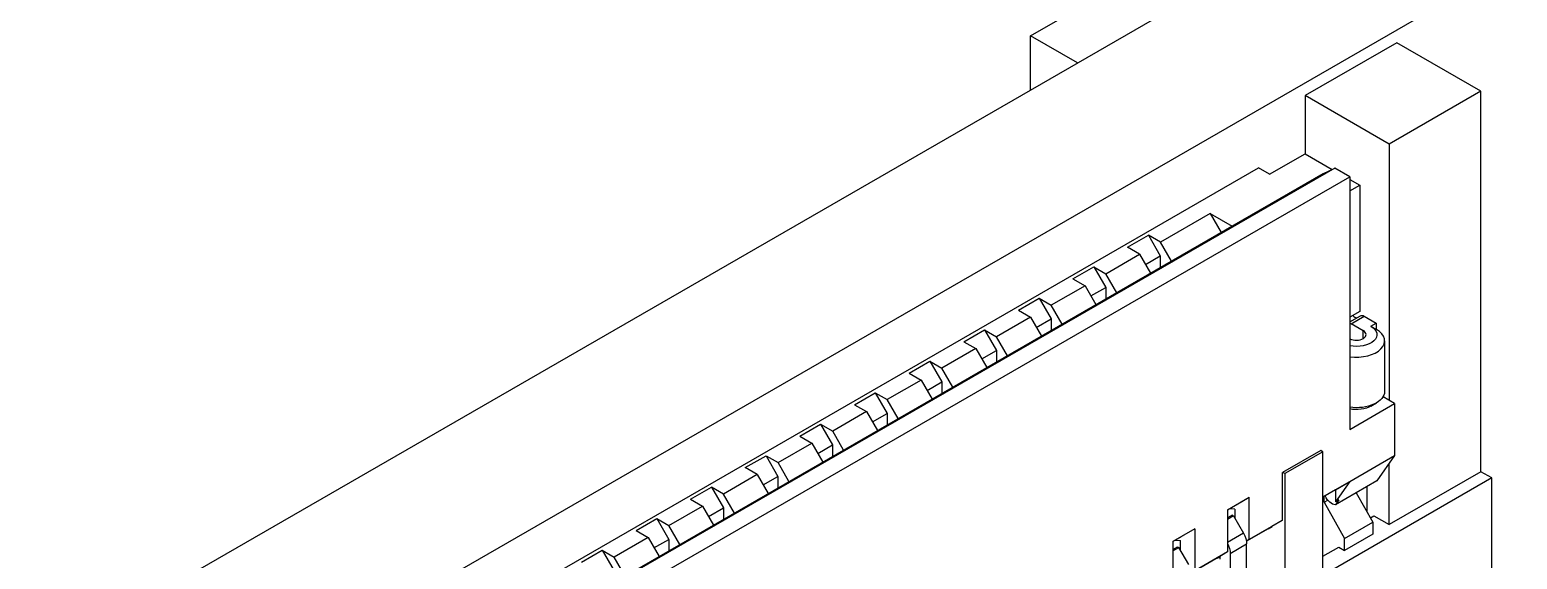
# Model space of a CAD drawing. Header units: millimetres. Extents: x 33 to 453, y 25 to 322.
# Drawn here: x 369.95 to 379.58, y 159.75 to 163.17 of the extents above; entities that cross this region are included whole.
import ezdxf

# ---------------------------------------------------------------- set-up
doc = ezdxf.new("R2010")
doc.units = ezdxf.units.MM
doc.layers.add('可见', color=7, linetype='Continuous')

msp = doc.modelspace()

# ---------------------------------------------------------------- linework, layer by layer
at = {"layer": '可见', "extrusion": (-1e-16, -0.817547, -0.575862)}
for p, q in [((407.9821, 180.9482), (363.0101, 155.0506)), ((387.2339, 168.0229), (363.8586, 154.562)), ((376.4324, 163.1305), (380.4685, 165.4547)), ((376.7367, 162.9553), (376.4324, 163.1305)), ((376.4324, 162.78), (376.4324, 163.1305)), ((378.8033, 163.0866), (378.2093, 162.7446)), ((379.3478, 162.7731), (378.8033, 163.0866)), ((378.7538, 162.431), (378.2093, 162.7446)), ((378.2093, 162.7446), (378.2093, 162.3686)), ((379.3478, 162.7731), (378.7538, 162.431)), ((379.3478, 160.3123), (379.3478, 162.7731)), ((378.7538, 162.431), (378.7538, 160.773)), ((377.9795, 162.2362), (378.2093, 162.3686)), ((378.2093, 162.3686), (378.3851, 162.2673)), ((368.9757, 157.1327), (377.9088, 162.2769)), ((378.3249, 162.2382), (369.4578, 157.132)), ((378.4018, 162.2754), (369.5347, 157.1692)), ((377.9795, 162.2362), (377.9088, 162.2769)), ((378.3249, 162.2382), (378.4018, 162.2754)), ((378.4992, 162.2193), (378.4018, 162.2754)), ((369.632, 157.1131), (378.4992, 162.2193)), ((378.4992, 162.2193), (378.4992, 160.5858)), ((378.4992, 162.2017), (378.5629, 162.165)), ((378.4992, 162.1283), (378.5629, 162.165)), ((378.5629, 162.165), (378.5629, 161.3474)), ((377.5947, 161.9814), (377.273, 161.7961)), ((377.5947, 161.9814), (377.7368, 161.8996)), ((377.5947, 161.9814), (377.6656, 161.8586)), ((377.0609, 161.7635), (377.1952, 161.8409)), ((377.1387, 161.7187), (377.0609, 161.7635)), ((377.273, 161.7961), (377.1952, 161.8409)), ((377.1952, 161.8409), (377.2724, 161.7072)), ((377.3439, 161.6733), (377.273, 161.7961)), ((376.9195, 161.5925), (377.1387, 161.7187)), ((377.1387, 161.7187), (377.2095, 161.596)), ((377.177, 161.6523), (377.2724, 161.7072)), ((377.2724, 161.7072), (377.2724, 161.6322)), ((376.7073, 161.5599), (376.8417, 161.6373)), ((376.8417, 161.6373), (376.9195, 161.5925)), ((376.8417, 161.6373), (376.9189, 161.5036)), ((376.9903, 161.4697), (376.9195, 161.5925)), ((376.7851, 161.5151), (376.5659, 161.3889)), ((376.7073, 161.5599), (376.7851, 161.5151)), ((376.7851, 161.5151), (376.856, 161.3924)), ((376.8235, 161.4487), (376.9189, 161.5036)), ((376.9189, 161.5036), (376.9189, 161.4286)), ((376.3538, 161.3563), (376.4881, 161.4337)), ((376.4881, 161.4337), (376.5659, 161.3889)), ((376.4881, 161.4337), (376.5653, 161.3)), ((376.6368, 161.2661), (376.5659, 161.3889)), ((376.4316, 161.3115), (376.2123, 161.1853)), ((376.3538, 161.3563), (376.4316, 161.3115)), ((376.4316, 161.3115), (376.5024, 161.1888)), ((376.4699, 161.2451), (376.5653, 161.3)), ((376.5653, 161.3), (376.5653, 161.225)), ((378.5629, 161.3474), (378.4992, 161.3107)), ((378.4992, 161.2814), (378.5673, 161.3207)), ((378.5074, 161.2694), (378.5923, 161.3183)), ((378.5923, 161.3183), (378.6707, 161.2731)), ((376.0002, 161.1527), (376.1346, 161.2301)), ((376.1346, 161.2301), (376.2123, 161.1853)), ((376.1346, 161.2301), (376.2118, 161.0964)), ((376.2832, 161.0625), (376.2123, 161.1853)), ((378.5859, 161.2242), (378.5074, 161.2694)), ((378.5859, 161.1733), (378.5859, 161.2242)), ((378.6354, 161.2527), (378.6707, 161.2731)), ((378.6357, 161.2525), (378.6712, 161.2319)), ((378.6707, 161.2731), (378.6707, 161.2322)), ((376.078, 161.1079), (375.8588, 160.9817)), ((376.0002, 161.1527), (376.078, 161.1079)), ((376.078, 161.1079), (376.1489, 160.9852)), ((376.1164, 161.0415), (376.2118, 161.0964)), ((376.2118, 161.0964), (376.2118, 161.0214)), ((378.7242, 161.1579), (378.7242, 160.8309)), ((375.6467, 160.9491), (375.781, 161.0265)), ((375.781, 161.0265), (375.8588, 160.9817)), ((375.781, 161.0265), (375.8582, 160.8928)), ((375.7244, 160.9043), (375.5052, 160.7781)), ((375.6467, 160.9491), (375.7244, 160.9043)), ((375.7244, 160.9043), (375.7953, 160.7816)), ((375.7628, 160.8379), (375.8582, 160.8928)), ((375.8582, 160.8928), (375.8582, 160.8178)), ((375.9297, 160.8589), (375.8588, 160.9817)), ((375.2931, 160.7455), (375.4275, 160.8229)), ((375.4275, 160.8229), (375.5052, 160.7781)), ((375.4275, 160.8229), (375.5046, 160.6892)), ((378.7891, 160.7527), (378.7139, 160.7961)), ((375.3709, 160.7007), (375.1517, 160.5745)), ((375.2931, 160.7455), (375.3709, 160.7007)), ((375.3709, 160.7007), (375.4418, 160.578)), ((375.5761, 160.6553), (375.5052, 160.7781)), ((378.4992, 160.5858), (378.7891, 160.7527)), ((378.6357, 160.7363), (378.6712, 160.7569)), ((378.7891, 160.7527), (378.7891, 160.416)), ((374.9396, 160.5419), (375.0739, 160.6193)), ((375.0739, 160.6193), (375.1517, 160.5745)), ((375.0739, 160.6193), (375.1511, 160.4856)), ((375.4093, 160.6343), (375.5046, 160.6892)), ((375.5046, 160.6892), (375.5046, 160.6142)), ((378.7892, 160.6038), (378.7891, 160.6036)), ((378.7891, 160.6037), (378.7892, 160.6038)), ((374.9396, 160.5419), (375.0173, 160.4972)), ((375.2226, 160.4517), (375.1517, 160.5745)), ((374.586, 160.3383), (374.7204, 160.4157)), ((374.7204, 160.4157), (374.7981, 160.3709)), ((374.7204, 160.4157), (374.7975, 160.282)), ((374.7981, 160.3709), (375.0173, 160.4972)), ((375.0173, 160.4972), (375.0882, 160.3744)), ((375.0557, 160.4307), (375.1511, 160.4856)), ((375.1511, 160.4856), (375.1511, 160.4106)), ((378.3107, 160.4499), (378.0643, 160.308)), ((378.3249, 160.4417), (378.0785, 160.2998)), ((378.3249, 160.4417), (378.3107, 160.4499)), ((378.3249, 159.6419), (378.3249, 160.4417)), ((378.4992, 160.249), (378.7891, 160.416)), ((378.7891, 160.416), (378.6742, 160.2527)), ((374.6638, 160.2936), (374.586, 160.3383)), ((374.869, 160.2481), (374.7981, 160.3709)), ((378.7538, 159.9703), (378.7538, 160.3659)), ((379.3478, 160.3123), (378.7538, 159.9703)), ((379.4185, 160.2716), (379.3478, 160.3123)), ((374.6638, 160.2936), (374.4446, 160.1673)), ((374.6638, 160.2936), (374.7347, 160.1708)), ((374.7022, 160.2271), (374.7975, 160.282)), ((374.7975, 160.282), (374.7975, 160.207)), ((378.0607, 160.2688), (378.0643, 160.2709)), ((378.0643, 160.2709), (378.0607, 160.2688)), ((378.0607, 160.2688), (378.0607, 159.9966)), ((378.0643, 160.2709), (378.0643, 160.308)), ((378.0785, 160.2998), (378.0643, 160.308)), ((378.0785, 160.2998), (378.0785, 159.5)), ((379.4185, 160.2716), (378.3249, 159.6419)), ((378.3249, 160.1487), (378.4992, 160.249)), ((378.6742, 160.2527), (378.4055, 160.0979)), ((378.4062, 160.194), (378.4992, 160.249)), ((378.4992, 160.249), (378.4062, 160.1169)), ((379.4185, 159.1679), (379.4185, 160.2716)), ((374.2324, 160.1347), (374.3668, 160.2121)), ((374.2324, 160.1347), (374.3102, 160.09)), ((374.4446, 160.1673), (374.3668, 160.2121)), ((374.3668, 160.2121), (374.444, 160.0784)), ((374.5155, 160.0445), (374.4446, 160.1673)), ((377.7072, 160.0652), (377.8486, 160.1467)), ((377.7638, 160.0974), (377.8486, 160.1467)), ((377.8486, 159.8744), (377.8486, 160.1467)), ((378.4062, 160.194), (378.3249, 160.1472)), ((378.3325, 160.1142), (378.332, 160.1512)), ((378.3325, 160.1142), (378.3565, 160.128)), ((378.4274, 160.1292), (378.4055, 160.0979)), ((378.4062, 160.194), (378.4062, 160.1169)), ((378.4274, 160.1292), (378.4062, 160.1169)), ((378.5411, 160.1761), (378.6477, 159.9869)), ((378.6088, 160.2151), (378.6088, 160.0559)), ((374.091, 159.9637), (374.3102, 160.09)), ((374.3102, 160.09), (374.3811, 159.9672)), ((374.3486, 160.0235), (374.444, 160.0784)), ((374.444, 160.0784), (374.444, 160.0034)), ((377.7072, 160.0648), (377.7638, 160.0974)), ((377.7072, 160.0652), (377.7072, 159.793)), ((377.738, 160.0307), (377.7072, 160.013)), ((377.746, 160.0261), (377.7072, 160.0038)), ((377.7557, 160.0708), (377.7197, 160.0721)), ((377.746, 160.0261), (377.738, 160.0307)), ((377.746, 160.0261), (377.8103, 159.9147)), ((377.7557, 160.0708), (377.7557, 160.0093)), ((378.3325, 160.1142), (378.4639, 159.881)), ((378.6323, 160.0143), (378.6548, 160.0273)), ((378.6548, 160.0273), (378.7538, 159.9703)), ((373.8789, 159.9311), (374.0132, 160.0085)), ((373.8789, 159.9311), (373.9567, 159.8864)), ((374.0132, 160.0085), (374.091, 159.9637)), ((374.0132, 160.0085), (374.0904, 159.8748)), ((374.1619, 159.8409), (374.091, 159.9637)), ((377.4951, 159.9431), (377.3536, 159.8616)), ((377.4951, 159.9431), (377.4102, 159.8938)), ((377.4951, 159.9431), (377.4951, 159.6708)), ((377.9713, 159.9436), (377.8296, 159.862)), ((378.0607, 159.9966), (377.8486, 159.8744)), ((377.9713, 159.9436), (377.9971, 159.9588)), ((378.0607, 159.9966), (377.9936, 159.9568)), ((377.9936, 159.9568), (377.9971, 159.9588)), ((378.4639, 159.881), (378.6477, 159.9869)), ((378.6477, 159.9869), (378.6477, 159.9092)), ((373.9567, 159.8864), (373.7375, 159.7601)), ((373.9567, 159.8864), (374.0276, 159.7636)), ((373.995, 159.8199), (374.0904, 159.8748)), ((374.0904, 159.8748), (374.0904, 159.7998)), ((377.3536, 159.8612), (377.4102, 159.8938)), ((377.3536, 159.8616), (377.3536, 159.5894)), ((377.3662, 159.8685), (377.4021, 159.8672)), ((377.4021, 159.8057), (377.4021, 159.8672)), ((377.8103, 159.9147), (377.7072, 159.8553)), ((377.725, 159.7839), (377.831, 159.8449)), ((377.8486, 159.8744), (377.8294, 159.8631)), ((377.831, 159.684), (377.831, 159.8449)), ((378.6477, 159.9092), (378.4639, 159.8033)), ((378.4639, 159.8033), (378.4639, 159.881)), ((373.5253, 159.7276), (373.6597, 159.8049)), ((373.6597, 159.8049), (373.7375, 159.7601)), ((373.6597, 159.8049), (373.7369, 159.6712)), ((373.8084, 159.6374), (373.7375, 159.7601)), ((377.3536, 159.8094), (377.3844, 159.8271)), ((377.3536, 159.8002), (377.3924, 159.8225)), ((377.3844, 159.8271), (377.3924, 159.8225)), ((377.4568, 159.7111), (377.3924, 159.8225)), ((377.6577, 159.763), (377.4761, 159.6584)), ((377.7072, 159.793), (377.4951, 159.6708)), ((377.7072, 159.793), (377.64, 159.7532)), ((377.64, 159.7532), (377.6577, 159.7634)), ((377.6577, 159.7634), (377.6577, 159.7462)), ((377.725, 159.7839), (377.725, 159.6229)), ((378.3249, 159.7653), (378.4274, 159.8243)), ((378.4274, 159.8243), (378.4639, 159.8033))]:
    msp.add_line(p, q, dxfattribs=at)
at = {"layer": '可见'}
for centre, major_axis, ratio, start_param, end_param in [((378.5311, 161.3535), (-0.025, 0.0433), 0.578093, 2.008039, 2.767521), ((378.5417, 161.1579), (0.1825, 0), 0.575862, 4.477273, 7.064731), ((378.5417, 161.1988), (0.0625, 0), 0.575862, 3.964312, 7.068583)]:
    msp.add_ellipse(centre, major_axis=major_axis, ratio=ratio, start_param=start_param, end_param=end_param, dxfattribs=at)
at = {"layer": '可见', "extrusion": (-2e-16, -1e-16, -1)}
for centre, start_param in [((378.5923, 161.2774), 0), ((378.5074, 161.2285), 0.546719)]:
    msp.add_ellipse(centre, major_axis=(-0.025, 0.0433), ratio=0.578093, start_param=start_param, end_param=0.783464, dxfattribs=at)
at = {"layer": '可见', "extrusion": (-8e-16, -3e-16, -1)}
msp.add_ellipse((378.5417, 161.1988), major_axis=(-0.1325, 0), ratio=0.575862, start_param=2.356194, end_param=5.03903, dxfattribs=at)
at = {"layer": '可见', "extrusion": (-5e-16, 2e-16, -1)}
msp.add_ellipse((378.5417, 160.8309), major_axis=(0.1825, 0), ratio=0.575862, start_param=0, end_param=1.805912, dxfattribs=at)
at = {"layer": '可见', "extrusion": (-8e-16, -2e-16, -1)}
msp.add_ellipse((378.5417, 160.79), major_axis=(-0.1325, 0), ratio=0.575862, start_param=3.923138, end_param=5.03903, dxfattribs=at)
at = {"layer": '可见', "extrusion": (-4e-16, -2e-16, -1)}
for centre, major_axis, start_param, end_param in [((378.3825, 160.1664), (-0.0374, 0.065), 3.476869, 4.873648), ((377.7603, 159.8857), (-0.0499, 0.0867), 1.568863, 2.354261)]:
    msp.add_ellipse(centre, major_axis=major_axis, ratio=0.578093, start_param=start_param, end_param=end_param, dxfattribs=at)
at = {"layer": '可见', "extrusion": (-3e-16, -2e-16, -1)}
msp.add_ellipse((377.6542, 159.8246), major_axis=(-0.0499, 0.0867), ratio=0.578093, start_param=1.629647, end_param=2.354261, dxfattribs=at)

doc.saveas('drawing.dxf')
